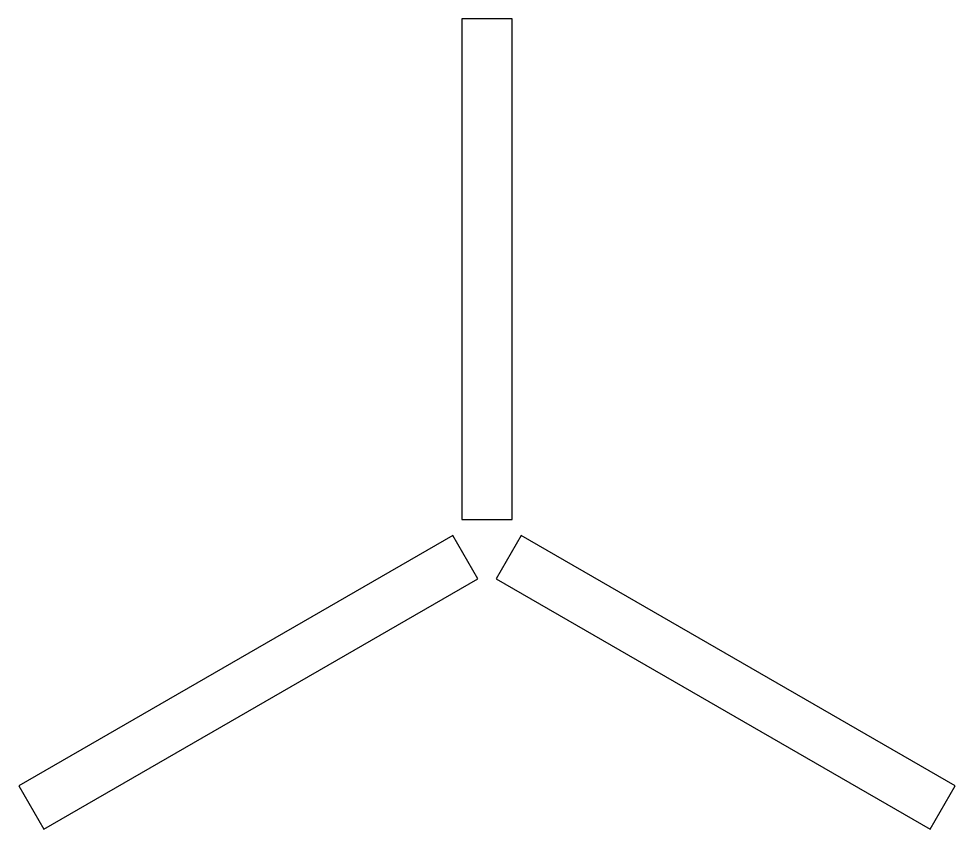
# Model space of a CAD drawing. Extents: x -4.67 to 4.67, y -2.84 to 5.25.
import ezdxf

# ---------------------------------------------------------------- set-up
doc = ezdxf.new("R2010")
doc.units = 0
doc.layers.add('MAGNET', color=3, linetype='CONTINUOUS')

msp = doc.modelspace()

# ---------------------------------------------------------------- linework, layer by layer
at = {"layer": 'MAGNET'}
for points in [[(-0.25, 0.25), (0.25, 0.25), (0.25, 5.25), (-0.25, 5.25)], [(-0.0915, -0.3415), (-0.3415, 0.0915), (-4.6716, -2.4085), (-4.4216, -2.8415)], [(0.3415, 0.0915), (0.0915, -0.3415), (4.4216, -2.8415), (4.6716, -2.4085)]]:
    msp.add_lwpolyline(points, close=True, dxfattribs=at)

doc.saveas('drawing.dxf')
